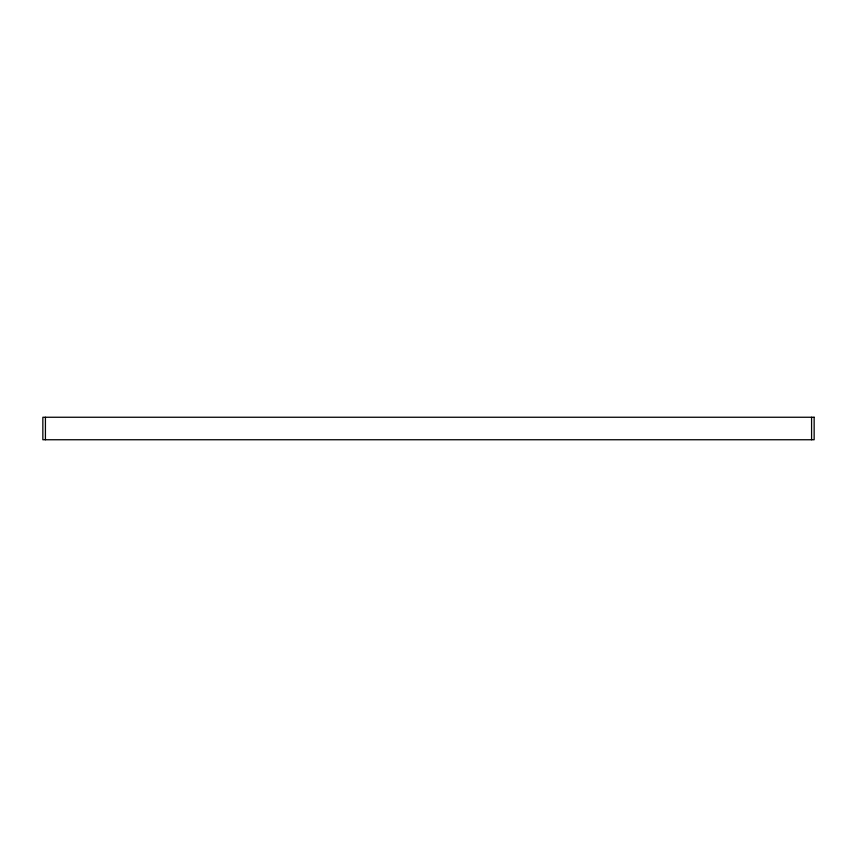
<?xml version="1.0" encoding="UTF-8"?>
<svg xmlns="http://www.w3.org/2000/svg" width="857" height="857" viewBox="0 0 857 857"><rect width="100%" height="100%" fill="white"/><g stroke="black" fill="none" stroke-linecap="round" stroke-linejoin="round"><path stroke-width="1.29" d="M811.579 417.252L811.579 439.748M45.421 417.252L45.421 439.748M814.15 417.252L42.85 417.252L42.85 439.748L814.15 439.748L814.15 417.252"/></g></svg>
